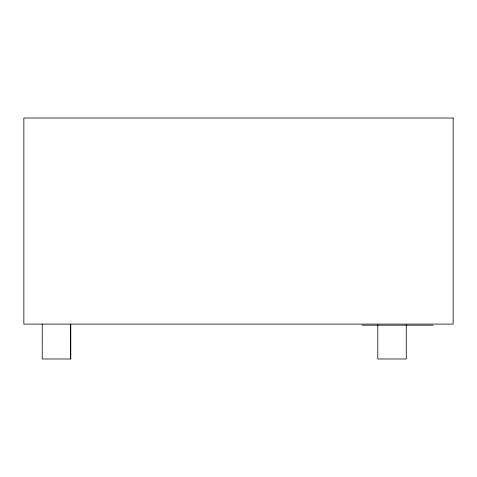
<?xml version="1.0" encoding="UTF-8"?>
<svg xmlns="http://www.w3.org/2000/svg" width="477" height="477" viewBox="0 0 477 477"><rect width="100%" height="100%" fill="white"/><g stroke="black" fill="none" stroke-linecap="round" stroke-linejoin="round"><path stroke-width="0.72" d="M361.9 325.189L433.092 325.189M70.709 358.984L70.709 324.098L70.733 358.984L42.226 358.984L42.256 324.098M406.273 324.843L406.273 358.984L377.796 358.984L377.796 324.843M453.15 118.016L23.85 118.016L23.85 324.098L453.15 324.098L453.15 118.016"/></g></svg>
